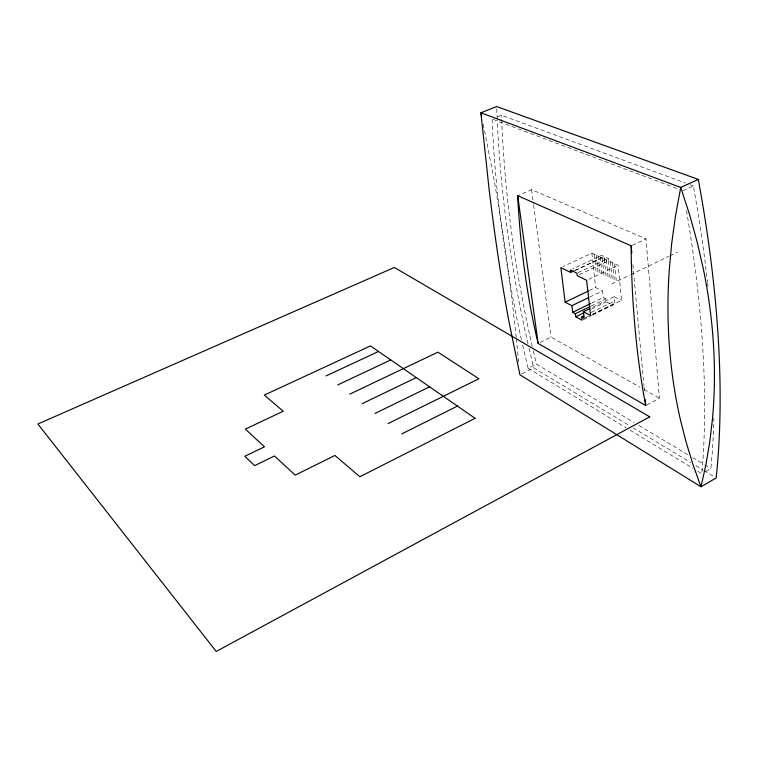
<?xml version="1.0" encoding="UTF-8"?>
<svg xmlns="http://www.w3.org/2000/svg" width="758" height="758" viewBox="0 0 758 758"><rect width="100%" height="100%" fill="white"/><g stroke="black" fill="none" stroke-linecap="round" stroke-linejoin="round"><path stroke-width="0.57" stroke-dasharray="3.79 2.84" d="M705.85 471.419L710.909 468.51L712.188 453.691A724.023 280.299 70.3 0 0 713.856 418.331M646.726 404.999L659.441 398.187L645.968 238.874L531.604 189.661L518.775 195.213M521.892 373.789L533.746 367.867L629.017 425.352M522.66 345.146L528.127 368.293L536.446 364.143L633.821 422.396M540.141 342.455L551.066 337.083L640.017 387.234M591.24 312.467L612.388 302.12L614.852 303.352L614.188 296.719L590.814 308.118M585.204 317.886L588.388 316.323M592.623 314.248L614.852 303.352M592.671 314.513L621.532 300.358L618.102 265.319L591.875 253.125L562.995 266.608M583.139 319.686L591.591 315.546M592.642 315.025L612.701 305.19L612.388 302.12M591.145 306.052L605.898 298.87L606.22 301.921L612.701 305.19M591.496 309.112L606.22 301.921M591.591 303.115L603.16 297.496L605.898 298.87M589.8 297.041L602.468 290.92L603.16 297.496M589.317 290.57L595.627 287.538L602.468 290.92M611.63 283.909L629.623 275.23M630.684 274.718L668.793 256.346M669.854 255.834L677.264 252.262M588.739 279.304L618.102 265.319M579.283 274.671L608.503 260.856L608.248 258.421L601.577 255.323L572.423 269.005M574.791 270.464L601.824 257.748L601.577 255.323M575.388 270.454L604.581 256.716L604.837 259.151M632.229 245.355L645.968 238.874M577.956 272.709L608.248 258.421M682.882 190.722L693.333 185.937L697.123 207.484A724.023 280.299 70.3 0 1 707.432 281.938M497.295 116.931L501.483 115.254L685.564 183.076M690.007 184.706L693.333 185.937M493.174 119.432L678.476 189.064M614.188 296.719L621.532 300.358M644.101 389.536L659.441 398.187M638.899 425.428L688.596 455.16M692.651 457.586L703.812 464.256M704.826 464.862L710.909 468.51M633.072 427.806L690.841 462.664M695.91 465.715L702.998 469.998M704.011 470.614L714.15 476.725M528.127 368.293L626.07 427.758M630.116 430.212L692.717 468.226M697.767 471.286L701.804 473.741L702.998 458.922A726.268 277.172 70.2 0 0 686.767 212.325L686.36 210.051M529.046 348.292L533.746 367.867M533.281 350.897L536.446 364.143M521.428 339.669C505.226 267.167 495.258 193.252 492.065 119.025M528.032 343.838C511.243 270.464 500.725 195.611 497.257 120.399M532.249 346.378C514.928 270.502 504.402 193.044 501.483 115.254M483.291 124.255L493.742 178.026A1396.899 551.928 -83.1 0 1 512.995 308.44L516.207 337.405M531.604 189.661L533.461 203.703M533.613 204.868L551.066 337.083M591.875 253.125L595.627 287.538M594.225 254.214L596.101 271.582M598.233 256.081L600.09 273.496M596.224 255.152L598.09 272.539M602.278 257.957L604.098 275.429M600.251 257.019L602.089 274.462M516.331 338.57L518.68 361.898M606.343 259.852L608.143 277.371M604.306 258.904L606.116 276.395M610.446 261.756L612.218 279.323M608.39 260.799L610.181 278.347M614.567 263.68L616.32 281.294M612.502 262.713L614.264 280.308M632.883 264.637L643.93 385.566M644.035 386.741L644.461 391.431M496.736 108.849L497.21 119.243M707.555 283.094A724.023 280.299 70.3 0 1 707.925 286.552"/><path stroke-width="1.14" d="M401.712 433.936L457.444 406.099M388.143 423.542L478.904 378.754L437.906 352.157L349.808 394.141M573.759 270.957L570.632 272.425L560.854 267.612L565.127 302.196L571.854 305.711L572.65 312.315L575.341 313.746L575.71 316.816L582.087 320.208L581.727 317.119L583.84 316.086M575.341 313.746L590.094 306.564M581.727 317.119L584.153 318.407L583.376 311.746L589.752 308.639M374.983 413.451L429.587 386.817M575.71 316.816L584.124 312.703M572.65 312.315L590.539 303.626M571.854 305.711L588.739 297.553M565.127 302.196L588.265 291.072M362.21 403.654L416.265 377.598M337.765 384.912L390.749 359.936M326.054 375.93L378.517 351.466M698.289 179.419L680.722 187.453L480.894 112.781L489.166 189.851A477.72 70.238 86.3 0 0 508.997 321.78L519.912 374.774L700.989 486.759L716.177 477.947A732.057 283.937 70.3 0 0 698.289 179.419L496.632 106.546L480.894 112.781L481.614 116.22M645.21 399.656L645.75 405.521L538.152 343.431L536.73 337.651A806.891 430.895 -71.5 0 1 518.036 202.822L517.705 195.678L631.168 245.848L631.812 252.897M583.376 311.746L590.605 315.527L586.635 280.308L577.198 275.656L576.914 273.202L570.348 269.981L570.632 272.425M645.75 405.521L644.546 399.343A892.128 426.65 -69.9 0 1 631.196 253.646L631.168 245.848M517.705 195.678L538.152 343.431M671.664 243.659L669.21 270.729A1168.656 739.097 -22.3 0 0 680.447 419.894L686.274 442.71L693.125 464.995L700.989 486.759L705.859 464.948L709.687 442.511L712.416 419.458A671.645 503.113 37.2 0 0 703.405 269.242L697.275 242.408L689.733 215.13L680.722 187.453L675.492 215.907L671.664 243.659M649.748 416.834L216.219 651.454L37.9 423.997L394.378 267.451L649.748 416.834M475.086 418.312L359.861 476.754L334.932 455.454L295.203 475.133L274.472 455.994L254.584 465.649L244.815 456.259L264.504 446.803L245.336 429.113L283.217 411.243L264.305 395.079L370.491 345.904L475.086 418.312"/></g></svg>
